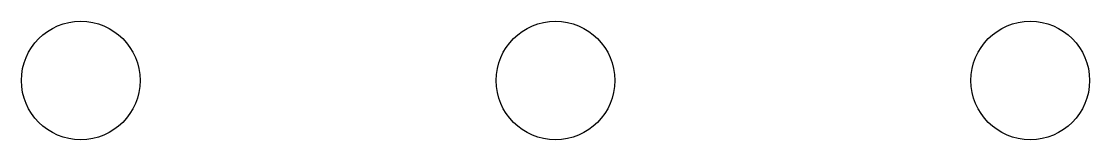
# Model space of a CAD drawing. Header units: metres. Extents: x -150 to 2550, y -150 to 150.
import ezdxf

# ---------------------------------------------------------------- set-up
doc = ezdxf.new("R2010")
doc.units = ezdxf.units.M
doc.layers.add('E-TEST-LIGHT', color=2, linetype='Continuous')

msp = doc.modelspace()

# ---------------------------------------------------------------- linework, layer by layer
at = {"layer": 'E-TEST-LIGHT'}
for centre in [(0, 0), (1200, 0), (2400, 0)]:
    msp.add_circle(centre, 150, dxfattribs=at)

doc.saveas('drawing.dxf')
